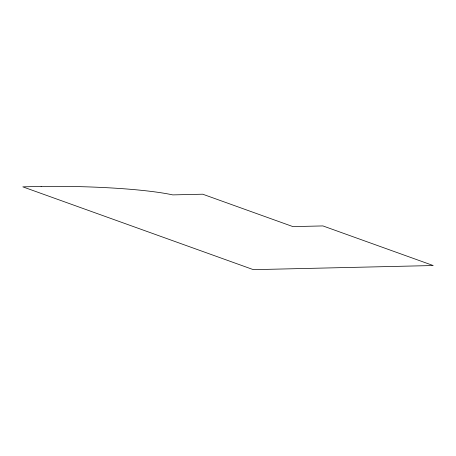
<?xml version="1.0" encoding="UTF-8"?>
<svg xmlns="http://www.w3.org/2000/svg" width="456" height="456" viewBox="0 0 456 456"><rect width="100%" height="100%" fill="white"/><g stroke="black" fill="none" stroke-linecap="round" stroke-linejoin="round"><path stroke-width="0.68" d="M41.126 186.424L22.8 186.846L253.388 269.661L433.2 265.534L322.922 225.925L292.952 226.615L202.72 194.205L172.75 194.894A118.355 13.606 0.9 0 0 41.126 186.424"/></g></svg>
